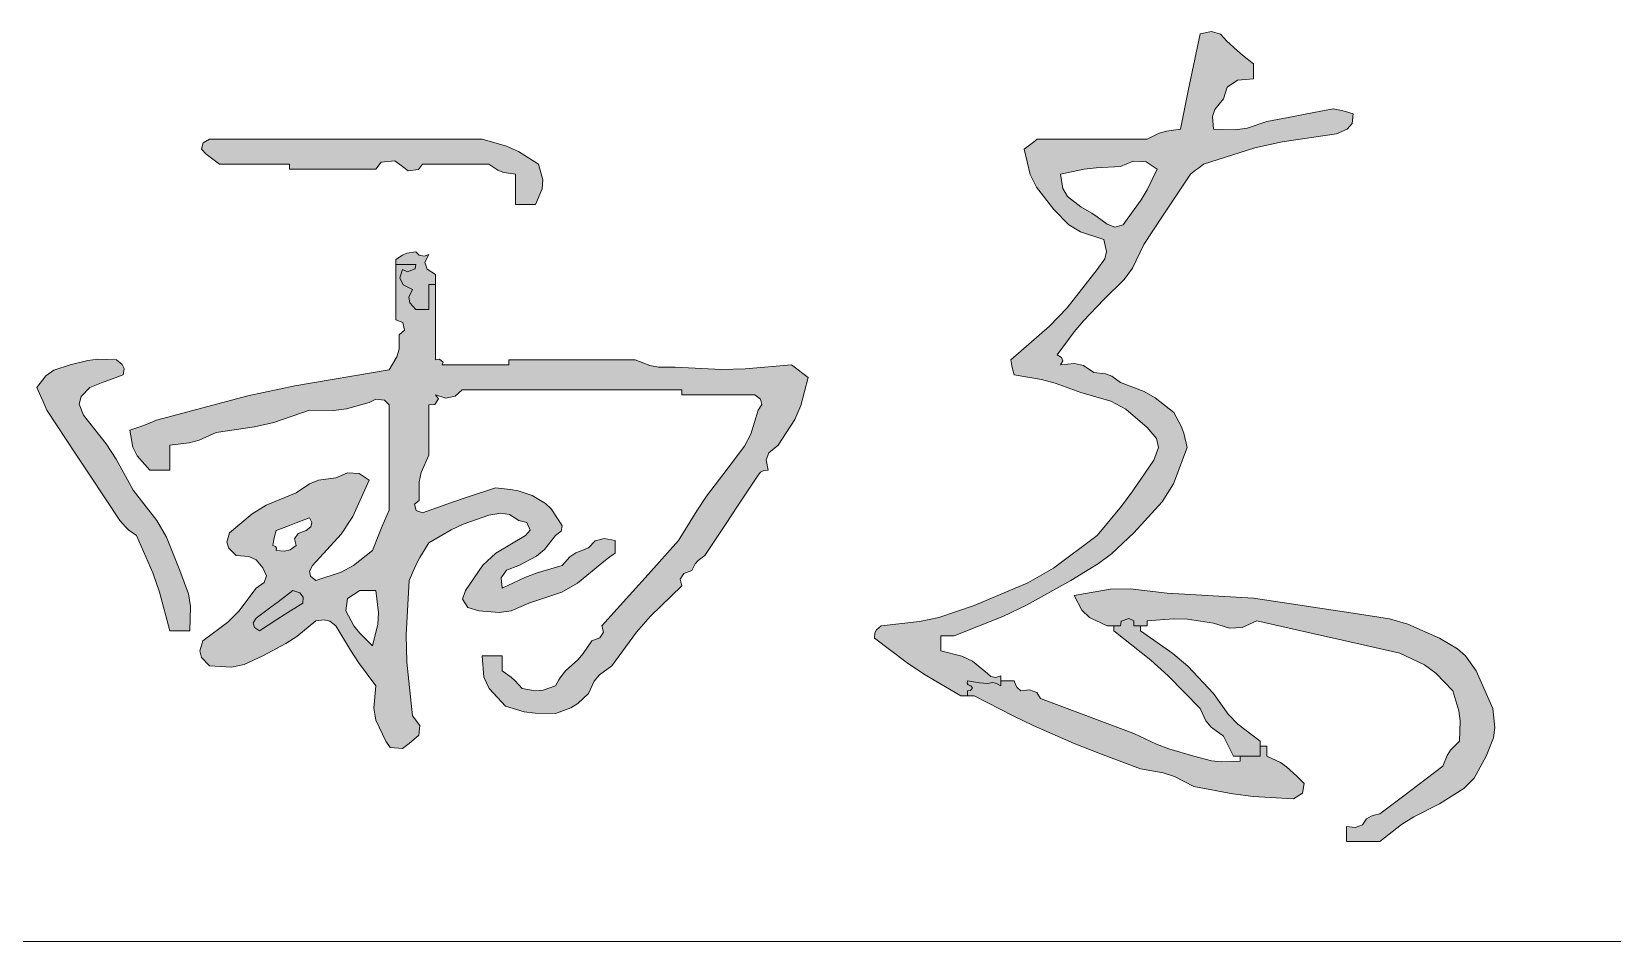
# Model space of a CAD drawing. Header units: millimetres. Extents: x 24 to 5990, y 50 to 4250.
# Drawn here: x 5768.1 to 5872.8, y 1038.4 to 1098.6 of the extents above; entities that cross this region are included whole.
import ezdxf

# ---------------------------------------------------------------- set-up
doc = ezdxf.new("R2010")
doc.units = ezdxf.units.MM
doc.linetypes.add('XKITLINE00', pattern=[0])
doc.layers.add('OtherObjectType', color=1, linetype='Continuous', lineweight=0)

# ---------------------------------------------------------------- blocks, each defined once
blk = doc.blocks.new('*A5')
at = {"layer": 'OtherObjectType'}
for points in [[(5838.68, 1086.36), (5839.35, 1085.87), (5839.85, 1085.69), (5841.77, 1084.54), (5841.01, 1082.97), (5840.46, 1082.21), (5839.13, 1080.88), (5837.78, 1079.48), (5837.16, 1078.74), (5836.04, 1077.23), (5836.32, 1077.05), (5836.4, 1076.82), (5836.26, 1076.56), (5837.18, 1076.66), (5837.77, 1076.52), (5838.47, 1076.06), (5839.24, 1075.96), (5839.65, 1075.81), (5840.23, 1075.4), (5841.79, 1074.79), (5842.53, 1074.37), (5843.75, 1073.41), (5844.24, 1072.51), (5844.42, 1072.04), (5844.63, 1071.08), (5843.73, 1068.68), (5842.99, 1067.49), (5841.11, 1065.43), (5839.62, 1064.05), (5838.76, 1063.4), (5836.93, 1062.28), (5834, 1060.64), (5832.44, 1059.9), (5829.22, 1058.62), (5828.34, 1058.62), (5828.34, 1057.63), (5829.73, 1057.27), (5830.42, 1056.93), (5831.42, 1056.13), (5831.65, 1055.92), (5831.97, 1055.86), (5832.3, 1055.96), (5832.3, 1055.3), (5832.02, 1055.47), (5831.78, 1055.52), (5831.42, 1055.47), (5830.89, 1055.51), (5830.63, 1055.55), (5830.1, 1055.63), (5830.08, 1055.48), (5830.15, 1055.37), (5830.32, 1055.3), (5830.42, 1055.17), (5830.3, 1054.99), (5830.1, 1054.97), (5830.1, 1054.64), (5829.66, 1054.64), (5827.25, 1056.05), (5826.1, 1056.82), (5823.94, 1058.46), (5823.97, 1058.81), (5824.08, 1059.01), (5824.38, 1059.29), (5826.92, 1059.56), (5828.2, 1059.84), (5830.54, 1060.62), (5834.1, 1062.13), (5835.79, 1063.09), (5838.69, 1065.27), (5840.29, 1067.21), (5841.04, 1068.21), (5842.43, 1070.25), (5842.74, 1071.09), (5842.62, 1071.68), (5841.99, 1072.41), (5840.57, 1073.63), (5839.59, 1074.15), (5837.59, 1074.74), (5835.91, 1075.35), (5835, 1075.59), (5833.18, 1075.9), (5833.07, 1076.29), (5833.03, 1076.49), (5832.96, 1076.9), (5835.53, 1079.12), (5836.69, 1080.34), (5838.69, 1082.88), (5839.19, 1083.59), (5839.29, 1084.07), (5839.13, 1084.87), (5837.57, 1085.37), (5836.81, 1085.83), (5835.82, 1086.86), (5834.67, 1088.33), (5834.25, 1089.17), (5833.84, 1090.85), (5834.72, 1091.51), (5841.99, 1091.51), (5842.79, 1091.9), (5843.26, 1092.04), (5844.19, 1092.18), (5844.71, 1094.7), (5844.97, 1095.97), (5845.51, 1098.49), (5846.24, 1098.63), (5846.84, 1098.46), (5847.27, 1097.99), (5847.95, 1097.38), (5848.3, 1097.08), (5849.03, 1096.5), (5849.03, 1095.5), (5847.98, 1095.41), (5847.29, 1094.95), (5847.05, 1094.17), (5846.47, 1093.48), (5846.31, 1093), (5846.39, 1092.18), (5847.82, 1092.12), (5848.6, 1092.23), (5849.91, 1092.68), (5854.31, 1093.51), (5854.85, 1093.4), (5855.12, 1093.34), (5855.63, 1093.18), (5855.56, 1092.55), (5855.24, 1092.17), (5854.53, 1091.85), (5850.92, 1091.34), (5849.12, 1090.93), (5845.73, 1089.85), (5844.85, 1089.19), (5841.77, 1084.54), (5837.15, 1051.48), (5841.55, 1049.82), (5843.04, 1049.55), (5843.79, 1049.3), (5845.07, 1048.65), (5847.66, 1048.15), (5849, 1047.98), (5851.67, 1047.82), (5852.28, 1048.21), (5852.38, 1048.84), (5851.89, 1049.32), (5851.22, 1049.94), (5850.81, 1050.22), (5849.91, 1050.65), (5849.91, 1051.31), (5849.47, 1051.31), (5849.47, 1050.65), (5848.15, 1050.65), (5848.15, 1050.32), (5846.9, 1050.28), (5846.25, 1050.35), (5845.07, 1050.65), (5843.42, 1051.14), (5842.61, 1051.44), (5841.11, 1052.14), (5834.94, 1054.47), (5834.68, 1054.87), (5834.21, 1055.04), (5833.62, 1054.97), (5833.38, 1055.2), (5833.29, 1055.35), (5833.18, 1055.63), (5832.3, 1055.63), (5832.3, 1055.3), (5832.02, 1055.47), (5831.78, 1055.52), (5831.42, 1055.47), (5830.89, 1055.51), (5830.63, 1055.55), (5830.1, 1055.63), (5830.08, 1055.48), (5830.15, 1055.37), (5830.32, 1055.3), (5830.42, 1055.17), (5830.3, 1054.99), (5830.1, 1054.97), (5830.1, 1054.64), (5830.54, 1054.64), (5833.13, 1053.31), (5834.45, 1052.68), (5837.15, 1051.48), (5841.77, 1084.54), (5839.85, 1085.69), (5840.4, 1085.83), (5840.67, 1086.2), (5841.59, 1087.48), (5841.99, 1088.15), (5842.65, 1089.52), (5841.92, 1090), (5841.06, 1090.06), (5840.23, 1089.69), (5838.62, 1089.61), (5837.81, 1089.51), (5836.26, 1089.19), (5836.4, 1088.24), (5836.72, 1087.72), (5837.59, 1087.03), (5838.33, 1086.6)], [(5793.76, 1089.5), (5793.08, 1089.41), (5792.69, 1089.69), (5792.2, 1090.07), (5791.29, 1089.99), (5790.93, 1089.52), (5785.21, 1089.52), (5785.21, 1089.85), (5780.59, 1089.85), (5779.71, 1090.52), (5779.4, 1090.85), (5779.5, 1091.27), (5779.93, 1091.51), (5797.97, 1091.51), (5799.59, 1091.04), (5800.38, 1090.69), (5801.71, 1089.85), (5801.99, 1088.81), (5801.94, 1088.21), (5801.49, 1087.19), (5800.17, 1087.19), (5800.17, 1089.19), (5799.4, 1089.3), (5799, 1089.46), (5798.41, 1089.85), (5794.01, 1089.85)], [(5786.63, 1065.84), (5786.7, 1066.12), (5786.53, 1066.43), (5782.46, 1074.5), (5785.56, 1075.17), (5791.81, 1076.23), (5792.33, 1077.1), (5792.47, 1077.61), (5792.47, 1078.56), (5792.84, 1078.85), (5792.72, 1079.36), (5792.25, 1079.55), (5792.25, 1083.21), (5793.57, 1083.21), (5793.53, 1082.91), (5793.03, 1082.72), (5792.69, 1082.88), (5792.51, 1082.33), (5792.73, 1081.87), (5793.35, 1081.55), (5793.12, 1081.04), (5793.18, 1080.66), (5793.57, 1080.22), (5794.45, 1080.22), (5794.45, 1081.88), (5794.89, 1081.88), (5794.89, 1076.9), (5795.14, 1076.94), (5795.39, 1076.75), (5795.33, 1076.56), (5799.73, 1076.56), (5799.73, 1076.9), (5808.1, 1076.9), (5809.06, 1076.51), (5809.65, 1076.4), (5810.74, 1076.4), (5813.81, 1076.25), (5815.38, 1076.29), (5818.44, 1076.56), (5819.54, 1075.73), (5819.07, 1073.87), (5818.66, 1072.95), (5817.56, 1071.25), (5816.95, 1070.73), (5816.77, 1070.27), (5816.9, 1069.59), (5816.58, 1069.55), (5816.4, 1069.46), (5816.24, 1069.25), (5812.72, 1063.94), (5812.26, 1063.61), (5812.06, 1063.39), (5811.84, 1062.94), (5811.31, 1062.74), (5811.08, 1062.38), (5811.18, 1061.94), (5809.12, 1059.93), (5808.19, 1058.85), (5806.56, 1056.63), (5805.73, 1056.03), (5805.39, 1055.62), (5805.02, 1054.8), (5804.31, 1054.14), (5803.83, 1053.84), (5802.82, 1053.47), (5801.47, 1053.49), (5800.76, 1053.59), (5799.51, 1053.97), (5798.43, 1055.12), (5798.07, 1055.89), (5797.97, 1057.29), (5799.29, 1057.29), (5799.29, 1056.3), (5799.89, 1055.88), (5800.16, 1055.64), (5800.61, 1055.13), (5801.48, 1054.98), (5802.01, 1055.02), (5802.82, 1055.3), (5803.05, 1055.71), (5803.18, 1055.91), (5803.48, 1056.3), (5804.3, 1057.03), (5804.66, 1057.44), (5805.24, 1058.29), (5805.76, 1058.49), (5806, 1058.85), (5805.9, 1059.29), (5807.93, 1061.54), (5808.95, 1062.67), (5810.96, 1064.93), (5812.17, 1066.9), (5812.83, 1067.87), (5814.26, 1069.75), (5815.34, 1071.18), (5815.76, 1071.97), (5816.24, 1073.57), (5816.48, 1073.93), (5816.4, 1074.29), (5816.02, 1074.57), (5811.18, 1074.57), (5811.18, 1074.9), (5796.65, 1074.9), (5796.19, 1074.48), (5795.56, 1074.36), (5794.89, 1074.57), (5795.09, 1074.31), (5794.84, 1073.94), (5794.45, 1073.91), (5794.45, 1070.58), (5793.93, 1069.44), (5793.79, 1068.81), (5793.79, 1067.59), (5793.5, 1067.34), (5793.61, 1066.91), (5794.01, 1066.76), (5795.94, 1067.44), (5796.91, 1067.77), (5798.85, 1068.42), (5799.85, 1068.31), (5800.35, 1068.21), (5801.27, 1067.92), (5802.16, 1067.39), (5802.54, 1067.03), (5803.27, 1065.9), (5803.19, 1065.55), (5802.82, 1065.27), (5802.09, 1064.33), (5801.56, 1063.9), (5800.39, 1063.27), (5799.59, 1062.96), (5799.22, 1062.46), (5799.29, 1061.78), (5800.8, 1062.48), (5801.61, 1062.78), (5803.26, 1063.27), (5803.78, 1063.86), (5804.18, 1064.12), (5805.02, 1064.44), (5805.44, 1064.9), (5806.05, 1065.07), (5806.78, 1064.93), (5806.78, 1064.1), (5805.9, 1063.44), (5804.29, 1062.1), (5803.24, 1061.52), (5801.05, 1060.78), (5799.88, 1060.28), (5799.09, 1060.16), (5797.75, 1060.28), (5797.02, 1060.49), (5796.66, 1061.04), (5796.87, 1061.61), (5798.02, 1063.29), (5798.88, 1064.09), (5800.83, 1065.27), (5801.15, 1065.61), (5800.92, 1066.13), (5800.39, 1066.26), (5799.77, 1066.65), (5799.2, 1066.75), (5798.41, 1066.6), (5796.72, 1066.01), (5795.91, 1065.64), (5794.45, 1064.77), (5793.85, 1063.8), (5793.58, 1063.3), (5793.13, 1062.28), (5792.94, 1058.69), (5792.99, 1056.88), (5793.35, 1053.31), (5793.85, 1052.68), (5793.77, 1052.03), (5793.13, 1051.48), (5792.69, 1051.15), (5791.89, 1051.23), (5791.59, 1051.64), (5790.93, 1053.03), (5790.79, 1053.83), (5790.93, 1055.3), (5789.78, 1056.86), (5789.25, 1057.66), (5788.29, 1059.29), (5787.89, 1059.58), (5787.52, 1059.67), (5786.97, 1059.62), (5785.7, 1058.58), (5784.98, 1058.11), (5783.45, 1057.29), (5782.22, 1056.71), (5781.38, 1056.55), (5779.93, 1056.63), (5779.4, 1057.18), (5779.28, 1057.63), (5779.49, 1058.29), (5781.13, 1059.53), (5781.86, 1060.25), (5783.01, 1061.78), (5783.55, 1062.14), (5783.7, 1062.59), (5783.45, 1063.11), (5783.02, 1063.64), (5782.52, 1063.88), (5781.69, 1063.94), (5781.2, 1064.42), (5781.07, 1064.83), (5781.25, 1065.43), (5782.75, 1066.7), (5783.68, 1067.26), (5785.65, 1068.09), (5786.53, 1068.69), (5787.13, 1068.92), (5788.29, 1069.09), (5789.06, 1069.42), (5789.82, 1069.36), (5790.49, 1068.92), (5789.41, 1066.53), (5788.63, 1065.36), (5786.75, 1063.27), (5786.53, 1062.9), (5786.6, 1062.57), (5786.97, 1062.28), (5788.64, 1062.84), (5789.45, 1063.27), (5790.71, 1064.27), (5791.14, 1065.33), (5791.36, 1065.87), (5791.81, 1066.93), (5791.81, 1073.91), (5791.5, 1074.23), (5790.93, 1074.3), (5790.49, 1074.07), (5788.99, 1073.64), (5788.14, 1073.54), (5786.53, 1073.57), (5784.18, 1072.75), (5782.91, 1072.45), (5780.37, 1072.08), (5779.24, 1071.57), (5778.58, 1071.39), (5777.29, 1071.25), (5777.29, 1069.59), (5775.97, 1069.59), (5775.13, 1070.53), (5774.84, 1071.12), (5774.65, 1072.24), (5775.37, 1072.49), (5775.72, 1072.62), (5776.41, 1072.91), (5782.46, 1074.5), (5794.33, 1082.89), (5794.18, 1083.37), (5794.45, 1083.87), (5794.12, 1083.77), (5793.8, 1083.83), (5793.57, 1084.04), (5792.99, 1083.95), (5792.7, 1083.83), (5792.25, 1083.54), (5792.25, 1083.21), (5793.57, 1083.21), (5793.53, 1082.91), (5793.03, 1082.72), (5792.69, 1082.88), (5792.51, 1082.33), (5792.73, 1081.87), (5793.35, 1081.55), (5793.12, 1081.04), (5793.18, 1080.66), (5793.57, 1080.22), (5794.45, 1080.22), (5794.45, 1081.88), (5794.89, 1081.88), (5794.89, 1082.54), (5794.33, 1082.89), (5782.46, 1074.5), (5789.87, 1061.62), (5789.06, 1061.08), (5788.95, 1060.28), (5789.48, 1059.29), (5789.85, 1058.81), (5790.71, 1057.96), (5791.06, 1059.4), (5791.11, 1060.15), (5790.93, 1061.61), (5789.87, 1061.62), (5785.43, 1061.61), (5785.9, 1061.46), (5786.13, 1061.17), (5786.09, 1060.78), (5784.94, 1060.06), (5784.37, 1059.69), (5783.23, 1058.95), (5782.9, 1059.18), (5782.82, 1059.48), (5783.01, 1059.78), (5785.43, 1061.61), (5789.87, 1061.62), (5782.46, 1074.5), (5786.53, 1066.43), (5785.65, 1066.09), (5785.21, 1065.93), (5784.33, 1065.6), (5784.22, 1065.2), (5784.17, 1065), (5784.11, 1064.6), (5784.28, 1064.53), (5784.36, 1064.42), (5784.33, 1064.27), (5784.88, 1064.22), (5785.25, 1064.31), (5785.65, 1064.6), (5785.55, 1065.04), (5785.78, 1065.4), (5786.31, 1065.6)], [(5774.36, 1065.83), (5773.99, 1066.26), (5769.15, 1073.57), (5768.49, 1075.07), (5769.08, 1075.84), (5769.61, 1076.2), (5770.69, 1076.56), (5771.87, 1076.86), (5772.52, 1076.93), (5773.77, 1076.9), (5774.15, 1076.59), (5774.27, 1076.32), (5774.21, 1075.9), (5773.32, 1075.57), (5772.88, 1075.41), (5772.01, 1075.07), (5771.42, 1074.47), (5771.3, 1073.96), (5771.57, 1073.24), (5773.08, 1071.33), (5773.74, 1070.32), (5774.87, 1068.26), (5776.43, 1066.26), (5777.07, 1065.16), (5777.95, 1062.94), (5778.53, 1061.39), (5778.66, 1060.56), (5778.61, 1058.95), (5777.29, 1058.95), (5776.61, 1061.52), (5776.17, 1062.79), (5775.09, 1065.27), (5774.59, 1065.62)], [(5840.23, 1059.29), (5839.35, 1059.29), (5838.18, 1059.84), (5837.66, 1060.32), (5837.15, 1061.28), (5839.55, 1061.7), (5840.87, 1061.74), (5843.31, 1061.45), (5849.03, 1061.11), (5855.63, 1060.12), (5858.03, 1059.75), (5859.24, 1059.4), (5861.35, 1058.46), (5862.54, 1057.76), (5863.06, 1057.29), (5863.77, 1056.3), (5864.87, 1053.8), (5865, 1052.54), (5864.91, 1051.87), (5864.43, 1050.65), (5863.64, 1049.2), (5862.95, 1048.5), (5861.35, 1047.49), (5859.64, 1046.63), (5858.83, 1046.12), (5857.39, 1045), (5855.19, 1045), (5855.19, 1046), (5855.77, 1045.92), (5856.24, 1046.1), (5856.51, 1046.5), (5856.82, 1046.68), (5857.01, 1046.75), (5857.39, 1046.83), (5861.57, 1049.98), (5861.85, 1050.7), (5862.08, 1051.05), (5862.67, 1051.64), (5862.71, 1052.98), (5862.62, 1053.66), (5862.23, 1054.97), (5861.1, 1056.15), (5860.35, 1056.69), (5858.71, 1057.46), (5854.93, 1058.33), (5853.04, 1058.76), (5849.25, 1059.62), (5848.27, 1059.17), (5847.45, 1059.12), (5846.39, 1059.45), (5844.66, 1059.72), (5843.74, 1059.75), (5841.99, 1059.62), (5841.99, 1059.29), (5841.11, 1059.29), (5841.11, 1059.62), (5840.77, 1059.77), (5845.51, 1053.8), (5845.88, 1052.98), (5846.22, 1052.58), (5847.05, 1051.98), (5847.71, 1050.65), (5849.47, 1050.65), (5849.47, 1051.64), (5848, 1052.76), (5847.36, 1053.42), (5846.39, 1054.8), (5844.69, 1056.61), (5843.7, 1057.45), (5841.55, 1058.95), (5841.55, 1059.29), (5841.11, 1059.29), (5841.11, 1059.62), (5840.77, 1059.77), (5840.27, 1059.58), (5840.23, 1059.29), (5839.79, 1059.29), (5839.79, 1058.95), (5842.23, 1057), (5843.38, 1055.96), (5845.51, 1053.8), (5840.77, 1059.77), (5840.27, 1059.58)]]:
    blk.add_hatch(color=7, dxfattribs=at).paths.add_polyline_path(points, flags=17)
at = {"layer": 'OtherObjectType', "color": 7, "linetype": 'XKITLINE00', "lineweight": 0}
for p, q in [((5845.51, 1098.49), (5844.97, 1095.97)), ((5846.24, 1098.63), (5845.51, 1098.49)), ((5846.84, 1098.46), (5846.24, 1098.63)), ((5847.27, 1097.99), (5846.84, 1098.46)), ((5847.95, 1097.38), (5847.27, 1097.99)), ((5848.3, 1097.08), (5847.95, 1097.38)), ((5849.03, 1096.5), (5848.3, 1097.08)), ((5844.97, 1095.97), (5844.71, 1094.7)), ((5849.03, 1096.1), (5849.03, 1096.5)), ((5849.03, 1095.9), (5849.03, 1096.1)), ((5849.03, 1095.5), (5849.03, 1095.9)), ((5844.71, 1094.7), (5844.19, 1092.18)), ((5847.05, 1094.17), (5847.29, 1094.95)), ((5847.29, 1094.95), (5847.98, 1095.41)), ((5847.98, 1095.41), (5849.03, 1095.5)), ((5846.47, 1093.48), (5847.05, 1094.17)), ((5854.31, 1093.51), (5852.55, 1093.18)), ((5854.85, 1093.4), (5854.31, 1093.51)), ((5846.31, 1093), (5846.47, 1093.48)), ((5846.39, 1092.18), (5846.31, 1093)), ((5849.91, 1092.68), (5848.6, 1092.23)), ((5851.67, 1093.01), (5849.91, 1092.68)), ((5852.55, 1093.18), (5851.67, 1093.01)), ((5855.12, 1093.34), (5854.85, 1093.4)), ((5855.63, 1093.18), (5855.12, 1093.34)), ((5855.24, 1092.17), (5855.56, 1092.55)), ((5855.56, 1092.55), (5855.63, 1093.18)), ((5779.93, 1091.51), (5779.5, 1091.27)), ((5787.15, 1091.51), (5779.93, 1091.51)), ((5790.76, 1091.51), (5787.15, 1091.51)), ((5797.97, 1091.51), (5790.76, 1091.51)), ((5799.59, 1091.04), (5797.97, 1091.51)), ((5834.72, 1091.51), (5834.37, 1091.25)), ((5837.63, 1091.51), (5834.72, 1091.51)), ((5839.08, 1091.51), (5837.63, 1091.51)), ((5841.99, 1091.51), (5839.08, 1091.51)), ((5842.79, 1091.9), (5841.99, 1091.51)), ((5843.26, 1092.04), (5842.79, 1091.9)), ((5844.19, 1092.18), (5843.26, 1092.04)), ((5847.82, 1092.12), (5846.39, 1092.18)), ((5848.6, 1092.23), (5847.82, 1092.12)), ((5850.92, 1091.34), (5854.53, 1091.85)), ((5854.53, 1091.85), (5855.24, 1092.17)), ((5779.5, 1091.27), (5779.4, 1090.85)), ((5779.4, 1090.85), (5779.71, 1090.52)), ((5779.71, 1090.52), (5780.06, 1090.25)), ((5800.38, 1090.69), (5799.59, 1091.04)), ((5801.71, 1089.85), (5800.38, 1090.69)), ((5834.2, 1091.12), (5833.84, 1090.85)), ((5833.84, 1090.85), (5834.25, 1089.17)), ((5834.37, 1091.25), (5834.2, 1091.12)), ((5845.73, 1089.85), (5849.12, 1090.93)), ((5849.12, 1090.93), (5850.92, 1091.34)), ((5780.06, 1090.25), (5780.24, 1090.12)), ((5780.24, 1090.12), (5780.59, 1089.85)), ((5780.59, 1089.85), (5782.44, 1089.85)), ((5782.44, 1089.85), (5783.36, 1089.85)), ((5783.36, 1089.85), (5785.21, 1089.85)), ((5785.21, 1089.85), (5785.21, 1089.72)), ((5785.21, 1089.72), (5785.21, 1089.65)), ((5785.21, 1089.65), (5785.21, 1089.52)), ((5785.21, 1089.52), (5787.5, 1089.52)), ((5787.5, 1089.52), (5788.64, 1089.52)), ((5788.64, 1089.52), (5790.93, 1089.52)), ((5790.93, 1089.52), (5791.29, 1089.99)), ((5791.29, 1089.99), (5792.2, 1090.07)), ((5792.2, 1090.07), (5792.69, 1089.69)), ((5792.69, 1089.69), (5793.08, 1089.41)), ((5793.08, 1089.41), (5793.76, 1089.5)), ((5793.76, 1089.5), (5794.01, 1089.85)), ((5794.01, 1089.85), (5795.77, 1089.85)), ((5795.77, 1089.85), (5796.65, 1089.85)), ((5796.65, 1089.85), (5798.41, 1089.85)), ((5798.41, 1089.85), (5799, 1089.46)), ((5799, 1089.46), (5799.4, 1089.3)), ((5801.99, 1088.81), (5801.71, 1089.85)), ((5837.81, 1089.51), (5836.26, 1089.19)), ((5838.62, 1089.61), (5837.81, 1089.51)), ((5840.23, 1089.69), (5838.62, 1089.61)), ((5841.06, 1090.06), (5840.23, 1089.69)), ((5841.92, 1090), (5841.06, 1090.06)), ((5842.65, 1089.52), (5841.92, 1090)), ((5841.99, 1088.15), (5842.65, 1089.52)), ((5844.85, 1089.19), (5845.2, 1089.45)), ((5845.2, 1089.45), (5845.38, 1089.59)), ((5845.38, 1089.59), (5845.73, 1089.85)), ((5799.4, 1089.3), (5800.17, 1089.19)), ((5800.17, 1089.19), (5800.17, 1088.39)), ((5800.17, 1088.39), (5800.17, 1087.99)), ((5801.94, 1088.21), (5801.99, 1088.81)), ((5834.25, 1089.17), (5834.67, 1088.33)), ((5834.67, 1088.33), (5835.82, 1086.86)), ((5836.26, 1089.19), (5836.4, 1088.24)), ((5843.62, 1087.33), (5844.85, 1089.19)), ((5800.17, 1087.99), (5800.17, 1087.19)), ((5801.49, 1087.19), (5801.94, 1088.21)), ((5836.4, 1088.24), (5836.72, 1087.72)), ((5836.72, 1087.72), (5837.59, 1087.03)), ((5840.67, 1086.2), (5841.59, 1087.48)), ((5841.59, 1087.48), (5841.99, 1088.15)), ((5843, 1086.4), (5843.62, 1087.33)), ((5800.17, 1087.19), (5800.7, 1087.19)), ((5800.7, 1087.19), (5800.97, 1087.19)), ((5800.97, 1087.19), (5801.49, 1087.19)), ((5835.82, 1086.86), (5836.81, 1085.83)), ((5837.59, 1087.03), (5838.33, 1086.6)), ((5838.33, 1086.6), (5838.68, 1086.36)), ((5838.68, 1086.36), (5839.35, 1085.87)), ((5840.4, 1085.83), (5840.67, 1086.2)), ((5841.77, 1084.54), (5843, 1086.4)), ((5836.81, 1085.83), (5837.57, 1085.37)), ((5837.57, 1085.37), (5839.13, 1084.87)), ((5839.35, 1085.87), (5839.85, 1085.69)), ((5839.85, 1085.69), (5840.4, 1085.83)), ((5839.13, 1084.87), (5839.29, 1084.07)), ((5841.01, 1082.97), (5841.77, 1084.54)), ((5792.7, 1083.83), (5792.25, 1083.54)), ((5792.25, 1083.54), (5792.25, 1083.21)), ((5792.25, 1083.21), (5792.25, 1083.54)), ((5792.25, 1083.54), (5792.25, 1083.21)), ((5793.57, 1083.21), (5792.25, 1083.21)), ((5792.25, 1083.21), (5793.57, 1083.21)), ((5793.57, 1083.21), (5792.25, 1083.21)), ((5792.25, 1083.21), (5792.25, 1079.55)), ((5792.25, 1079.55), (5792.25, 1083.21)), ((5792.25, 1083.21), (5792.25, 1079.55)), ((5792.25, 1083.21), (5793.57, 1083.21)), ((5793.57, 1083.21), (5792.25, 1083.21)), ((5792.25, 1083.21), (5793.57, 1083.21)), ((5792.99, 1083.95), (5792.7, 1083.83)), ((5793.57, 1084.04), (5792.99, 1083.95)), ((5793.53, 1082.91), (5793.57, 1083.21)), ((5793.57, 1083.21), (5793.53, 1082.91)), ((5793.8, 1083.83), (5793.57, 1084.04)), ((5794.12, 1083.77), (5793.8, 1083.83)), ((5794.45, 1083.87), (5794.12, 1083.77)), ((5794.18, 1083.37), (5794.45, 1083.87)), ((5794.33, 1082.89), (5794.18, 1083.37)), ((5839.19, 1083.59), (5838.69, 1082.88)), ((5839.29, 1084.07), (5839.19, 1083.59)), ((5792.51, 1082.33), (5792.69, 1082.88)), ((5792.69, 1082.88), (5792.51, 1082.33)), ((5792.73, 1081.87), (5792.51, 1082.33)), ((5792.51, 1082.33), (5792.73, 1081.87)), ((5792.69, 1082.88), (5793.03, 1082.72)), ((5793.03, 1082.72), (5792.69, 1082.88)), ((5793.03, 1082.72), (5793.53, 1082.91)), ((5793.53, 1082.91), (5793.03, 1082.72)), ((5794.89, 1082.54), (5794.33, 1082.89)), ((5794.89, 1081.88), (5794.89, 1082.54)), ((5794.89, 1082.54), (5794.89, 1081.88)), ((5794.89, 1081.88), (5794.89, 1082.54)), ((5838.69, 1082.88), (5836.69, 1080.34)), ((5839.13, 1080.88), (5840.46, 1082.21)), ((5840.46, 1082.21), (5841.01, 1082.97)), ((5793.35, 1081.55), (5792.73, 1081.87)), ((5792.73, 1081.87), (5793.35, 1081.55)), ((5793.12, 1081.04), (5793.35, 1081.55)), ((5793.35, 1081.55), (5793.12, 1081.04)), ((5793.18, 1080.66), (5793.12, 1081.04)), ((5793.12, 1081.04), (5793.18, 1080.66)), ((5794.89, 1081.88), (5794.45, 1081.88)), ((5794.45, 1081.88), (5794.89, 1081.88)), ((5794.89, 1081.88), (5794.45, 1081.88)), ((5794.45, 1081.88), (5794.45, 1081.21)), ((5794.45, 1081.88), (5794.89, 1081.88)), ((5794.89, 1081.88), (5794.45, 1081.88)), ((5794.45, 1081.88), (5794.89, 1081.88)), ((5794.45, 1081.21), (5794.45, 1081.88)), ((5794.45, 1081.21), (5794.45, 1080.88)), ((5794.45, 1080.88), (5794.45, 1081.21)), ((5794.89, 1076.9), (5794.89, 1081.88)), ((5794.89, 1081.88), (5794.89, 1076.9)), ((5794.89, 1076.9), (5794.89, 1081.88)), ((5793.57, 1080.22), (5793.18, 1080.66)), ((5793.18, 1080.66), (5793.57, 1080.22)), ((5793.92, 1080.22), (5793.57, 1080.22)), ((5793.57, 1080.22), (5793.92, 1080.22)), ((5794.1, 1080.22), (5793.92, 1080.22)), ((5793.92, 1080.22), (5794.1, 1080.22)), ((5794.45, 1080.22), (5794.1, 1080.22)), ((5794.1, 1080.22), (5794.45, 1080.22)), ((5794.45, 1080.88), (5794.45, 1080.22)), ((5794.45, 1080.22), (5794.45, 1080.88)), ((5836.69, 1080.34), (5835.53, 1079.12)), ((5837.78, 1079.48), (5839.13, 1080.88)), ((5792.25, 1079.55), (5792.72, 1079.36)), ((5792.72, 1079.36), (5792.84, 1078.85)), ((5835.53, 1079.12), (5832.96, 1076.9)), ((5837.16, 1078.74), (5837.78, 1079.48)), ((5792.84, 1078.85), (5792.47, 1078.56)), ((5792.47, 1078.56), (5792.47, 1077.61)), ((5836.04, 1077.23), (5837.16, 1078.74)), ((5771.87, 1076.86), (5770.69, 1076.56)), ((5772.52, 1076.93), (5771.87, 1076.86)), ((5773.77, 1076.9), (5772.52, 1076.93)), ((5774.15, 1076.59), (5773.77, 1076.9)), ((5792.33, 1077.1), (5791.81, 1076.23)), ((5792.47, 1077.61), (5792.33, 1077.1)), ((5795.14, 1076.94), (5794.89, 1076.9)), ((5795.39, 1076.75), (5795.14, 1076.94)), ((5803.08, 1076.9), (5799.73, 1076.9)), ((5799.73, 1076.9), (5799.73, 1076.76)), ((5804.75, 1076.9), (5803.08, 1076.9)), ((5808.1, 1076.9), (5804.75, 1076.9)), ((5809.06, 1076.51), (5808.1, 1076.9)), ((5832.96, 1076.9), (5833.03, 1076.49)), ((5836.32, 1077.05), (5836.04, 1077.23)), ((5836.26, 1076.56), (5836.4, 1076.82)), ((5836.4, 1076.82), (5836.32, 1077.05)), ((5769.08, 1075.84), (5768.49, 1075.07)), ((5769.61, 1076.2), (5769.08, 1075.84)), ((5770.69, 1076.56), (5769.61, 1076.2)), ((5773.32, 1075.57), (5774.21, 1075.9)), ((5774.27, 1076.32), (5774.15, 1076.59)), ((5774.21, 1075.9), (5774.27, 1076.32)), ((5791.81, 1076.23), (5785.56, 1075.17)), ((5795.33, 1076.56), (5795.39, 1076.75)), ((5797.09, 1076.56), (5795.33, 1076.56)), ((5797.97, 1076.56), (5797.09, 1076.56)), ((5799.73, 1076.56), (5797.97, 1076.56)), ((5799.73, 1076.76), (5799.73, 1076.7)), ((5799.73, 1076.7), (5799.73, 1076.56)), ((5809.65, 1076.4), (5809.06, 1076.51)), ((5810.74, 1076.4), (5809.65, 1076.4)), ((5813.81, 1076.25), (5810.74, 1076.4)), ((5815.38, 1076.29), (5813.81, 1076.25)), ((5818.44, 1076.56), (5815.38, 1076.29)), ((5818.88, 1076.23), (5818.44, 1076.56)), ((5819.1, 1076.06), (5818.88, 1076.23)), ((5819.07, 1073.87), (5819.54, 1075.73)), ((5819.54, 1075.73), (5819.1, 1076.06)), ((5833.03, 1076.49), (5833.07, 1076.29)), ((5833.07, 1076.29), (5833.18, 1075.9)), ((5833.18, 1075.9), (5835, 1075.59)), ((5837.18, 1076.66), (5836.26, 1076.56)), ((5837.77, 1076.52), (5837.18, 1076.66)), ((5838.47, 1076.06), (5837.77, 1076.52)), ((5839.24, 1075.96), (5838.47, 1076.06)), ((5839.65, 1075.81), (5839.24, 1075.96)), ((5840.23, 1075.4), (5839.65, 1075.81)), ((5768.49, 1075.07), (5768.75, 1074.47)), ((5771.42, 1074.47), (5772.01, 1075.07)), ((5772.01, 1075.07), (5772.88, 1075.41)), ((5772.88, 1075.41), (5773.32, 1075.57)), ((5785.56, 1075.17), (5782.46, 1074.5)), ((5796.19, 1074.48), (5796.65, 1074.9)), ((5796.65, 1074.9), (5802.46, 1074.9)), ((5802.46, 1074.9), (5805.37, 1074.9)), ((5805.37, 1074.9), (5811.18, 1074.9)), ((5811.18, 1074.9), (5811.18, 1074.77)), ((5811.18, 1074.77), (5811.18, 1074.7)), ((5811.18, 1074.7), (5811.18, 1074.57)), ((5835, 1075.59), (5835.91, 1075.35)), ((5835.91, 1075.35), (5837.59, 1074.74)), ((5837.59, 1074.74), (5839.59, 1074.15)), ((5841.79, 1074.79), (5840.23, 1075.4)), ((5842.53, 1074.37), (5841.79, 1074.79)), ((5768.75, 1074.47), (5768.88, 1074.17)), ((5768.88, 1074.17), (5769.15, 1073.57)), ((5771.3, 1073.96), (5771.42, 1074.47)), ((5771.57, 1073.24), (5771.3, 1073.96)), ((5782.46, 1074.5), (5776.41, 1072.91)), ((5788.14, 1073.54), (5788.99, 1073.64)), ((5788.99, 1073.64), (5790.49, 1074.07)), ((5790.49, 1074.07), (5790.93, 1074.3)), ((5790.93, 1074.3), (5791.5, 1074.23)), ((5791.5, 1074.23), (5791.81, 1073.91)), ((5791.81, 1073.91), (5791.81, 1071.11)), ((5794.45, 1073.91), (5794.84, 1073.94)), ((5794.45, 1072.58), (5794.45, 1073.91)), ((5794.84, 1073.94), (5795.09, 1074.31)), ((5795.09, 1074.31), (5794.89, 1074.57)), ((5794.89, 1074.57), (5795.56, 1074.36)), ((5795.56, 1074.36), (5796.19, 1074.48)), ((5811.18, 1074.57), (5813.11, 1074.57)), ((5813.11, 1074.57), (5814.08, 1074.57)), ((5814.08, 1074.57), (5816.02, 1074.57)), ((5816.02, 1074.57), (5816.4, 1074.29)), ((5816.48, 1073.93), (5816.24, 1073.57)), ((5816.4, 1074.29), (5816.48, 1073.93)), ((5818.66, 1072.95), (5819.07, 1073.87)), ((5839.59, 1074.15), (5840.57, 1073.63)), ((5840.57, 1073.63), (5841.99, 1072.41)), ((5843.75, 1073.41), (5842.53, 1074.37)), ((5769.15, 1073.57), (5771.08, 1070.65)), ((5773.08, 1071.33), (5771.57, 1073.24)), ((5775.72, 1072.62), (5775.37, 1072.49)), ((5776.41, 1072.91), (5775.72, 1072.62)), ((5782.91, 1072.45), (5784.18, 1072.75)), ((5784.18, 1072.75), (5786.53, 1073.57)), ((5786.53, 1073.57), (5788.14, 1073.54)), ((5816.24, 1073.57), (5815.76, 1071.97)), ((5817.56, 1071.25), (5818.66, 1072.95)), ((5844.24, 1072.51), (5843.75, 1073.41)), ((5775.37, 1072.49), (5774.65, 1072.24)), ((5774.65, 1072.24), (5774.84, 1071.12)), ((5778.58, 1071.39), (5779.24, 1071.57)), ((5779.24, 1071.57), (5780.37, 1072.08)), ((5780.37, 1072.08), (5782.91, 1072.45)), ((5794.45, 1071.91), (5794.45, 1072.58)), ((5794.45, 1070.58), (5794.45, 1071.91)), ((5815.76, 1071.97), (5815.34, 1071.18)), ((5841.99, 1072.41), (5842.62, 1071.68)), ((5842.62, 1071.68), (5842.74, 1071.09)), ((5844.42, 1072.04), (5844.24, 1072.51)), ((5844.63, 1071.08), (5844.42, 1072.04)), ((5771.08, 1070.65), (5772.05, 1069.19)), ((5773.74, 1070.32), (5773.08, 1071.33)), ((5774.84, 1071.12), (5775.13, 1070.53)), ((5775.13, 1070.53), (5775.97, 1069.59)), ((5777.29, 1071.25), (5778.58, 1071.39)), ((5777.29, 1070.58), (5777.29, 1071.25)), ((5777.29, 1070.25), (5777.29, 1070.58)), ((5791.81, 1071.11), (5791.81, 1069.72)), ((5793.93, 1069.44), (5794.45, 1070.58)), ((5815.34, 1071.18), (5814.26, 1069.75)), ((5816.77, 1070.27), (5816.95, 1070.73)), ((5816.95, 1070.73), (5817.56, 1071.25)), ((5842.74, 1071.09), (5842.43, 1070.25)), ((5843.73, 1068.68), (5844.63, 1071.08)), ((5774.87, 1068.26), (5773.74, 1070.32)), ((5775.97, 1069.59), (5776.5, 1069.59)), ((5776.5, 1069.59), (5776.76, 1069.59)), ((5776.76, 1069.59), (5777.29, 1069.59)), ((5777.29, 1069.59), (5777.29, 1070.25)), ((5791.81, 1069.72), (5791.81, 1066.93)), ((5814.26, 1069.75), (5812.83, 1067.87)), ((5816.24, 1069.25), (5816.4, 1069.46)), ((5816.4, 1069.46), (5816.58, 1069.55)), ((5816.58, 1069.55), (5816.9, 1069.59)), ((5816.9, 1069.59), (5816.77, 1070.27)), ((5842.43, 1070.25), (5841.04, 1068.21)), ((5772.05, 1069.19), (5773.99, 1066.26)), ((5786.53, 1068.69), (5785.65, 1068.09)), ((5787.13, 1068.92), (5786.53, 1068.69)), ((5788.29, 1069.09), (5787.13, 1068.92)), ((5789.06, 1069.42), (5788.29, 1069.09)), ((5789.82, 1069.36), (5789.06, 1069.42)), ((5789.41, 1066.53), (5790.49, 1068.92)), ((5790.49, 1068.92), (5789.82, 1069.36)), ((5793.79, 1068.81), (5793.93, 1069.44)), ((5793.79, 1067.59), (5793.79, 1068.81)), ((5798.85, 1068.42), (5796.91, 1067.77)), ((5799.85, 1068.31), (5798.85, 1068.42)), ((5814.83, 1067.13), (5816.24, 1069.25)), ((5842.99, 1067.49), (5843.73, 1068.68)), ((5776.43, 1066.26), (5774.87, 1068.26)), ((5785.65, 1068.09), (5783.68, 1067.26)), ((5793.5, 1067.34), (5793.79, 1067.59)), ((5795.94, 1067.44), (5794.01, 1066.76)), ((5796.91, 1067.77), (5795.94, 1067.44)), ((5800.35, 1068.21), (5799.85, 1068.31)), ((5801.27, 1067.92), (5800.35, 1068.21)), ((5802.16, 1067.39), (5801.27, 1067.92)), ((5802.54, 1067.03), (5802.16, 1067.39)), ((5812.83, 1067.87), (5812.17, 1066.9)), ((5841.04, 1068.21), (5840.29, 1067.21)), ((5841.11, 1065.43), (5842.99, 1067.49)), ((5782.75, 1066.7), (5781.25, 1065.43)), ((5783.68, 1067.26), (5782.75, 1066.7)), ((5786.53, 1066.43), (5785.65, 1066.09)), ((5786.7, 1066.12), (5786.53, 1066.43)), ((5788.63, 1065.36), (5789.41, 1066.53)), ((5791.81, 1066.93), (5791.36, 1065.87)), ((5793.61, 1066.91), (5793.5, 1067.34)), ((5794.01, 1066.76), (5793.61, 1066.91)), ((5796.72, 1066.01), (5798.41, 1066.6)), ((5798.41, 1066.6), (5799.2, 1066.75)), ((5799.2, 1066.75), (5799.77, 1066.65)), ((5799.77, 1066.65), (5800.39, 1066.26)), ((5803.04, 1066.26), (5802.54, 1067.03)), ((5812.17, 1066.9), (5810.96, 1064.93)), ((5814.13, 1066.06), (5814.83, 1067.13)), ((5840.29, 1067.21), (5838.69, 1065.27)), ((5773.99, 1066.26), (5774.36, 1065.83)), ((5774.36, 1065.83), (5774.59, 1065.62)), ((5774.59, 1065.62), (5775.09, 1065.27)), ((5775.09, 1065.27), (5776.17, 1062.79)), ((5777.07, 1065.16), (5776.43, 1066.26)), ((5781.25, 1065.43), (5781.07, 1064.83)), ((5784.33, 1065.6), (5784.22, 1065.2)), ((5785.21, 1065.93), (5784.33, 1065.6)), ((5785.65, 1066.09), (5785.21, 1065.93)), ((5785.55, 1065.04), (5785.78, 1065.4)), ((5785.78, 1065.4), (5786.31, 1065.6)), ((5786.31, 1065.6), (5786.63, 1065.84)), ((5786.63, 1065.84), (5786.7, 1066.12)), ((5786.75, 1063.27), (5788.63, 1065.36)), ((5791.14, 1065.33), (5790.71, 1064.27)), ((5791.36, 1065.87), (5791.14, 1065.33)), ((5794.45, 1064.77), (5795.91, 1065.64)), ((5795.91, 1065.64), (5796.72, 1066.01)), ((5800.83, 1065.27), (5798.88, 1064.09)), ((5800.39, 1066.26), (5800.92, 1066.13)), ((5801.15, 1065.61), (5800.83, 1065.27)), ((5800.92, 1066.13), (5801.15, 1065.61)), ((5802.09, 1064.33), (5802.82, 1065.27)), ((5802.82, 1065.27), (5803.19, 1065.55)), ((5803.27, 1065.9), (5803.04, 1066.26)), ((5803.19, 1065.55), (5803.27, 1065.9)), ((5812.72, 1063.94), (5814.13, 1066.06)), ((5838.69, 1065.27), (5835.79, 1063.09)), ((5839.62, 1064.05), (5841.11, 1065.43)), ((5777.95, 1062.94), (5777.07, 1065.16)), ((5781.07, 1064.83), (5781.2, 1064.42)), ((5781.2, 1064.42), (5781.69, 1063.94)), ((5784.17, 1065), (5784.11, 1064.6)), ((5784.11, 1064.6), (5784.28, 1064.53)), ((5784.22, 1065.2), (5784.17, 1065)), ((5784.28, 1064.53), (5784.36, 1064.42)), ((5784.36, 1064.42), (5784.33, 1064.27)), ((5784.33, 1064.27), (5784.88, 1064.22)), ((5784.88, 1064.22), (5785.25, 1064.31)), ((5785.25, 1064.31), (5785.65, 1064.6)), ((5785.65, 1064.6), (5785.55, 1065.04)), ((5790.71, 1064.27), (5789.45, 1063.27)), ((5793.85, 1063.8), (5794.45, 1064.77)), ((5801.56, 1063.9), (5802.09, 1064.33)), ((5805.02, 1064.44), (5804.18, 1064.12)), ((5805.44, 1064.9), (5805.02, 1064.44)), ((5806.05, 1065.07), (5805.44, 1064.9)), ((5806.78, 1064.93), (5806.05, 1065.07)), ((5806.78, 1064.6), (5806.78, 1064.93)), ((5806.78, 1064.44), (5806.78, 1064.6)), ((5806.78, 1064.1), (5806.78, 1064.44)), ((5810.96, 1064.93), (5808.95, 1062.67)), ((5781.69, 1063.94), (5782.52, 1063.88)), ((5782.52, 1063.88), (5783.02, 1063.64)), ((5783.02, 1063.64), (5783.45, 1063.11)), ((5786.53, 1062.9), (5786.75, 1063.27)), ((5789.45, 1063.27), (5788.64, 1062.84)), ((5793.13, 1062.28), (5793.58, 1063.3)), ((5793.58, 1063.3), (5793.85, 1063.8)), ((5798.02, 1063.29), (5796.87, 1061.61)), ((5798.88, 1064.09), (5798.02, 1063.29)), ((5799.59, 1062.96), (5800.39, 1063.27)), ((5800.39, 1063.27), (5801.56, 1063.9)), ((5803.26, 1063.27), (5801.61, 1062.78)), ((5803.78, 1063.86), (5803.26, 1063.27)), ((5804.18, 1064.12), (5803.78, 1063.86)), ((5804.29, 1062.1), (5805.9, 1063.44)), ((5805.9, 1063.44), (5806.25, 1063.71)), ((5806.25, 1063.71), (5806.42, 1063.84)), ((5806.42, 1063.84), (5806.78, 1064.1)), ((5811.84, 1062.94), (5812.06, 1063.39)), ((5812.06, 1063.39), (5812.26, 1063.61)), ((5812.26, 1063.61), (5812.72, 1063.94)), ((5836.93, 1062.28), (5838.76, 1063.4)), ((5838.76, 1063.4), (5839.62, 1064.05)), ((5776.17, 1062.79), (5776.61, 1061.52)), ((5778.53, 1061.39), (5777.95, 1062.94)), ((5783.55, 1062.14), (5783.01, 1061.78)), ((5783.45, 1063.11), (5783.7, 1062.59)), ((5783.7, 1062.59), (5783.55, 1062.14)), ((5786.6, 1062.57), (5786.53, 1062.9)), ((5786.97, 1062.28), (5786.6, 1062.57)), ((5788.64, 1062.84), (5786.97, 1062.28)), ((5792.94, 1058.69), (5793.13, 1062.28)), ((5799.22, 1062.46), (5799.59, 1062.96)), ((5799.29, 1061.78), (5799.22, 1062.46)), ((5800.8, 1062.48), (5799.29, 1061.78)), ((5801.61, 1062.78), (5800.8, 1062.48)), ((5808.95, 1062.67), (5807.93, 1061.54)), ((5811.08, 1062.38), (5811.31, 1062.74)), ((5811.18, 1061.94), (5811.08, 1062.38)), ((5811.31, 1062.74), (5811.84, 1062.94)), ((5834.1, 1062.13), (5830.54, 1060.62)), ((5834, 1060.64), (5836.93, 1062.28)), ((5835.79, 1063.09), (5834.1, 1062.13)), ((5776.61, 1061.52), (5777.29, 1058.95)), ((5778.66, 1060.56), (5778.53, 1061.39)), ((5783.01, 1061.78), (5781.86, 1060.25)), ((5785.43, 1061.61), (5784.46, 1060.88)), ((5785.9, 1061.46), (5785.43, 1061.61)), ((5786.13, 1061.17), (5785.9, 1061.46)), ((5786.09, 1060.78), (5786.13, 1061.17)), ((5789.06, 1061.08), (5788.95, 1060.28)), ((5789.87, 1061.62), (5789.06, 1061.08)), ((5790.93, 1061.61), (5789.87, 1061.62)), ((5791.11, 1060.15), (5790.93, 1061.61)), ((5796.87, 1061.61), (5796.66, 1061.04)), ((5801.05, 1060.78), (5803.24, 1061.52)), ((5803.24, 1061.52), (5804.29, 1062.1)), ((5807.93, 1061.54), (5805.9, 1059.29)), ((5809.12, 1059.93), (5811.18, 1061.94)), ((5839.55, 1061.7), (5837.15, 1061.28)), ((5837.15, 1061.28), (5837.66, 1060.32)), ((5840.87, 1061.74), (5839.55, 1061.7)), ((5843.31, 1061.45), (5840.87, 1061.74)), ((5845.6, 1061.31), (5843.31, 1061.45)), ((5846.74, 1061.25), (5845.6, 1061.31)), ((5849.03, 1061.11), (5846.74, 1061.25)), ((5851.67, 1060.72), (5849.03, 1061.11)), ((5778.61, 1058.95), (5778.66, 1060.56)), ((5781.86, 1060.25), (5781.13, 1059.53)), ((5783.98, 1060.52), (5783.01, 1059.78)), ((5784.46, 1060.88), (5783.98, 1060.52)), ((5784.37, 1059.69), (5784.94, 1060.06)), ((5784.94, 1060.06), (5786.09, 1060.78)), ((5788.95, 1060.28), (5789.48, 1059.29)), ((5791.06, 1059.4), (5791.11, 1060.15)), ((5796.66, 1061.04), (5797.02, 1060.49)), ((5797.02, 1060.49), (5797.75, 1060.28)), ((5797.75, 1060.28), (5799.09, 1060.16)), ((5799.09, 1060.16), (5799.88, 1060.28)), ((5799.88, 1060.28), (5801.05, 1060.78)), ((5830.54, 1060.62), (5828.2, 1059.84)), ((5832.44, 1059.9), (5834, 1060.64)), ((5837.66, 1060.32), (5838.18, 1059.84)), ((5852.99, 1060.52), (5851.67, 1060.72)), ((5855.63, 1060.12), (5852.99, 1060.52)), ((5858.03, 1059.75), (5855.63, 1060.12)), ((5781.13, 1059.53), (5779.49, 1058.29)), ((5783.01, 1059.78), (5782.82, 1059.48)), ((5782.82, 1059.48), (5782.9, 1059.18)), ((5782.9, 1059.18), (5783.23, 1058.95)), ((5783.23, 1058.95), (5784.37, 1059.69)), ((5785.7, 1058.58), (5786.97, 1059.62)), ((5786.97, 1059.62), (5787.52, 1059.67)), ((5787.52, 1059.67), (5787.89, 1059.58)), ((5787.89, 1059.58), (5788.29, 1059.29)), ((5788.29, 1059.29), (5789.25, 1057.66)), ((5789.48, 1059.29), (5789.85, 1058.81)), ((5790.71, 1057.96), (5791.06, 1059.4)), ((5805.9, 1059.29), (5806, 1058.85)), ((5808.19, 1058.85), (5809.12, 1059.93)), ((5824.08, 1059.01), (5823.97, 1058.81)), ((5824.38, 1059.29), (5824.08, 1059.01)), ((5826.92, 1059.56), (5824.38, 1059.29)), ((5828.2, 1059.84), (5826.92, 1059.56)), ((5829.22, 1058.62), (5832.44, 1059.9)), ((5838.18, 1059.84), (5839.35, 1059.29)), ((5839.35, 1059.29), (5840.23, 1059.29)), ((5840.23, 1059.29), (5839.35, 1059.29)), ((5839.35, 1059.29), (5840.23, 1059.29)), ((5840.23, 1059.29), (5839.79, 1059.29)), ((5839.79, 1059.29), (5840.23, 1059.29)), ((5840.23, 1059.29), (5839.79, 1059.29)), ((5839.79, 1059.29), (5839.79, 1058.95)), ((5839.79, 1058.95), (5839.79, 1059.29)), ((5839.79, 1059.29), (5839.79, 1058.95)), ((5840.23, 1059.29), (5840.27, 1059.58)), ((5840.27, 1059.58), (5840.23, 1059.29)), ((5840.27, 1059.58), (5840.77, 1059.77)), ((5840.77, 1059.77), (5840.27, 1059.58)), ((5840.77, 1059.77), (5841.11, 1059.62)), ((5841.11, 1059.62), (5840.77, 1059.77)), ((5841.11, 1059.62), (5841.11, 1059.49)), ((5841.11, 1059.49), (5841.11, 1059.62)), ((5841.11, 1059.49), (5841.11, 1059.42)), ((5841.11, 1059.42), (5841.11, 1059.49)), ((5841.11, 1059.42), (5841.11, 1059.29)), ((5841.11, 1059.29), (5841.11, 1059.42)), ((5841.11, 1059.29), (5841.99, 1059.29)), ((5841.99, 1059.29), (5841.11, 1059.29)), ((5841.11, 1059.29), (5841.99, 1059.29)), ((5841.55, 1059.29), (5841.11, 1059.29)), ((5841.11, 1059.29), (5841.55, 1059.29)), ((5841.55, 1059.29), (5841.11, 1059.29)), ((5841.55, 1058.95), (5841.55, 1059.29)), ((5841.55, 1059.29), (5841.55, 1058.95)), ((5841.55, 1058.95), (5841.55, 1059.29)), ((5841.99, 1059.62), (5843.74, 1059.75)), ((5841.99, 1059.49), (5841.99, 1059.62)), ((5841.99, 1059.42), (5841.99, 1059.49)), ((5841.99, 1059.29), (5841.99, 1059.42)), ((5843.74, 1059.75), (5844.66, 1059.72)), ((5844.66, 1059.72), (5846.39, 1059.45)), ((5846.39, 1059.45), (5847.45, 1059.12)), ((5847.45, 1059.12), (5848.27, 1059.17)), ((5848.27, 1059.17), (5849.25, 1059.62)), ((5849.25, 1059.62), (5853.04, 1058.76)), ((5859.24, 1059.4), (5858.03, 1059.75)), ((5861.35, 1058.46), (5859.24, 1059.4)), ((5777.29, 1058.95), (5777.82, 1058.95)), ((5777.82, 1058.95), (5778.08, 1058.95)), ((5778.08, 1058.95), (5778.61, 1058.95)), ((5779.49, 1058.29), (5779.28, 1057.63)), ((5783.45, 1057.29), (5784.98, 1058.11)), ((5784.98, 1058.11), (5785.7, 1058.58)), ((5789.85, 1058.81), (5790.71, 1057.96)), ((5792.99, 1056.88), (5792.94, 1058.69)), ((5805.24, 1058.29), (5804.66, 1057.44)), ((5805.76, 1058.49), (5805.24, 1058.29)), ((5806, 1058.85), (5805.76, 1058.49)), ((5806.56, 1056.63), (5808.19, 1058.85)), ((5823.97, 1058.81), (5823.94, 1058.46)), ((5823.94, 1058.46), (5826.1, 1056.82)), ((5828.34, 1058.22), (5828.34, 1058.62)), ((5828.34, 1058.62), (5828.69, 1058.62)), ((5828.34, 1058.02), (5828.34, 1058.22)), ((5828.34, 1057.63), (5828.34, 1058.02)), ((5828.69, 1058.62), (5828.87, 1058.62)), ((5828.87, 1058.62), (5829.22, 1058.62)), ((5839.79, 1058.95), (5842.23, 1057)), ((5843.7, 1057.45), (5841.55, 1058.95)), ((5853.04, 1058.76), (5854.93, 1058.33)), ((5854.93, 1058.33), (5858.71, 1057.46)), ((5862.54, 1057.76), (5861.35, 1058.46)), ((5779.28, 1057.63), (5779.4, 1057.18)), ((5779.4, 1057.18), (5779.93, 1056.63)), ((5782.22, 1056.71), (5783.45, 1057.29)), ((5789.25, 1057.66), (5789.78, 1056.86)), ((5793.35, 1053.31), (5792.99, 1056.88)), ((5798.5, 1057.29), (5797.97, 1057.29)), ((5797.97, 1057.29), (5798.07, 1055.89)), ((5798.77, 1057.29), (5798.5, 1057.29)), ((5799.29, 1057.29), (5798.77, 1057.29)), ((5799.29, 1056.89), (5799.29, 1057.29)), ((5799.29, 1056.7), (5799.29, 1056.89)), ((5804.3, 1057.03), (5803.48, 1056.3)), ((5804.66, 1057.44), (5804.3, 1057.03)), ((5829.73, 1057.27), (5828.34, 1057.63)), ((5830.42, 1056.93), (5829.73, 1057.27)), ((5831.42, 1056.13), (5830.42, 1056.93)), ((5842.23, 1057), (5843.38, 1055.96)), ((5844.69, 1056.61), (5843.7, 1057.45)), ((5858.71, 1057.46), (5860.35, 1056.69)), ((5863.06, 1057.29), (5862.54, 1057.76)), ((5863.77, 1056.3), (5863.06, 1057.29)), ((5779.93, 1056.63), (5781.38, 1056.55)), ((5781.38, 1056.55), (5782.22, 1056.71)), ((5789.78, 1056.86), (5790.93, 1055.3)), ((5798.07, 1055.89), (5798.43, 1055.12)), ((5799.29, 1056.3), (5799.29, 1056.7)), ((5799.89, 1055.88), (5799.29, 1056.3)), ((5800.16, 1055.64), (5799.89, 1055.88)), ((5803.18, 1055.91), (5803.05, 1055.71)), ((5803.48, 1056.3), (5803.18, 1055.91)), ((5805.39, 1055.62), (5805.73, 1056.03)), ((5805.73, 1056.03), (5806.56, 1056.63)), ((5826.1, 1056.82), (5827.25, 1056.05)), ((5827.25, 1056.05), (5829.66, 1054.64)), ((5831.65, 1055.92), (5831.42, 1056.13)), ((5831.97, 1055.86), (5831.65, 1055.92)), ((5832.3, 1055.96), (5831.97, 1055.86)), ((5832.3, 1055.3), (5832.3, 1055.96)), ((5832.3, 1055.96), (5832.3, 1055.3)), ((5832.3, 1055.3), (5832.3, 1055.96)), ((5843.38, 1055.96), (5845.51, 1053.8)), ((5846.39, 1054.8), (5844.69, 1056.61)), ((5860.35, 1056.69), (5861.1, 1056.15)), ((5861.1, 1056.15), (5862.23, 1054.97)), ((5864.21, 1055.3), (5863.77, 1056.3)), ((5790.93, 1055.3), (5790.79, 1053.83)), ((5798.43, 1055.12), (5799.51, 1053.97)), ((5800.61, 1055.13), (5800.16, 1055.64)), ((5801.48, 1054.98), (5800.61, 1055.13)), ((5802.01, 1055.02), (5801.48, 1054.98)), ((5802.82, 1055.3), (5802.01, 1055.02)), ((5803.05, 1055.71), (5802.82, 1055.3)), ((5804.31, 1054.14), (5805.02, 1054.8)), ((5805.02, 1054.8), (5805.39, 1055.62)), ((5830.1, 1055.63), (5830.08, 1055.48)), ((5830.08, 1055.48), (5830.1, 1055.63)), ((5830.08, 1055.48), (5830.15, 1055.37)), ((5830.15, 1055.37), (5830.08, 1055.48)), ((5830.63, 1055.55), (5830.1, 1055.63)), ((5830.1, 1055.63), (5830.63, 1055.55)), ((5830.3, 1054.99), (5830.1, 1054.97)), ((5830.1, 1054.97), (5830.3, 1054.99)), ((5830.1, 1054.97), (5830.1, 1054.64)), ((5830.1, 1054.64), (5830.1, 1054.97)), ((5830.1, 1054.97), (5830.1, 1054.64)), ((5830.1, 1054.64), (5830.1, 1054.97)), ((5830.1, 1054.97), (5830.1, 1054.64)), ((5830.1, 1054.64), (5830.1, 1054.97)), ((5830.15, 1055.37), (5830.32, 1055.3)), ((5830.32, 1055.3), (5830.15, 1055.37)), ((5830.42, 1055.17), (5830.3, 1054.99)), ((5830.3, 1054.99), (5830.42, 1055.17)), ((5830.32, 1055.3), (5830.42, 1055.17)), ((5830.42, 1055.17), (5830.32, 1055.3)), ((5830.89, 1055.51), (5830.63, 1055.55)), ((5830.63, 1055.55), (5830.89, 1055.51)), ((5831.42, 1055.47), (5830.89, 1055.51)), ((5830.89, 1055.51), (5831.42, 1055.47)), ((5831.78, 1055.52), (5831.42, 1055.47)), ((5831.42, 1055.47), (5831.78, 1055.52)), ((5832.02, 1055.47), (5831.78, 1055.52)), ((5831.78, 1055.52), (5832.02, 1055.47)), ((5832.3, 1055.3), (5832.02, 1055.47)), ((5832.02, 1055.47), (5832.3, 1055.3)), ((5833.18, 1055.63), (5832.3, 1055.63)), ((5832.3, 1055.63), (5833.18, 1055.63)), ((5833.18, 1055.63), (5832.3, 1055.63)), ((5832.3, 1055.63), (5832.3, 1055.3)), ((5832.3, 1055.3), (5832.3, 1055.63)), ((5832.3, 1055.63), (5832.3, 1055.3)), ((5833.29, 1055.35), (5833.18, 1055.63)), ((5833.38, 1055.2), (5833.29, 1055.35)), ((5833.62, 1054.97), (5833.38, 1055.2)), ((5834.21, 1055.04), (5833.62, 1054.97)), ((5834.68, 1054.87), (5834.21, 1055.04)), ((5834.94, 1054.47), (5834.68, 1054.87)), ((5847.36, 1053.42), (5846.39, 1054.8)), ((5862.23, 1054.97), (5862.62, 1053.66)), ((5864.43, 1054.8), (5864.21, 1055.3)), ((5864.87, 1053.8), (5864.43, 1054.8)), ((5790.79, 1053.83), (5790.93, 1053.03)), ((5799.51, 1053.97), (5800.76, 1053.59)), ((5802.82, 1053.47), (5803.83, 1053.84)), ((5803.83, 1053.84), (5804.31, 1054.14)), ((5829.66, 1054.64), (5830.1, 1054.64)), ((5830.1, 1054.64), (5829.66, 1054.64)), ((5829.66, 1054.64), (5830.1, 1054.64)), ((5830.1, 1054.64), (5830.54, 1054.64)), ((5830.54, 1054.64), (5830.1, 1054.64)), ((5830.1, 1054.64), (5830.54, 1054.64)), ((5830.54, 1054.64), (5833.13, 1053.31)), ((5837.41, 1053.54), (5834.94, 1054.47)), ((5845.51, 1053.8), (5845.88, 1052.98)), ((5865, 1052.54), (5864.87, 1053.8)), ((5790.93, 1053.03), (5791.59, 1051.64)), ((5793.85, 1052.68), (5793.35, 1053.31)), ((5800.76, 1053.59), (5801.47, 1053.49)), ((5801.47, 1053.49), (5802.82, 1053.47)), ((5833.13, 1053.31), (5834.45, 1052.68)), ((5838.64, 1053.07), (5837.41, 1053.54)), ((5841.11, 1052.14), (5838.64, 1053.07)), ((5845.88, 1052.98), (5846.22, 1052.58)), ((5848, 1052.76), (5847.36, 1053.42)), ((5849.47, 1051.64), (5848, 1052.76)), ((5862.62, 1053.66), (5862.71, 1052.98)), ((5862.71, 1052.98), (5862.67, 1051.64)), ((5793.13, 1051.48), (5793.77, 1052.03)), ((5793.77, 1052.03), (5793.85, 1052.68)), ((5834.45, 1052.68), (5837.15, 1051.48)), ((5842.61, 1051.44), (5841.11, 1052.14)), ((5846.22, 1052.58), (5847.05, 1051.98)), ((5847.05, 1051.98), (5847.31, 1051.45)), ((5864.43, 1050.65), (5864.91, 1051.87)), ((5864.91, 1051.87), (5865, 1052.54)), ((5791.59, 1051.64), (5791.89, 1051.23)), ((5791.89, 1051.23), (5792.69, 1051.15)), ((5792.69, 1051.15), (5793.13, 1051.48)), ((5837.15, 1051.48), (5838.91, 1050.81)), ((5838.91, 1050.81), (5839.79, 1050.48)), ((5843.42, 1051.14), (5842.61, 1051.44)), ((5845.07, 1050.65), (5843.42, 1051.14)), ((5846.25, 1050.35), (5845.07, 1050.65)), ((5847.31, 1051.45), (5847.44, 1051.18)), ((5847.44, 1051.18), (5847.71, 1050.65)), ((5847.71, 1050.65), (5849.47, 1050.65)), ((5849.47, 1050.65), (5847.71, 1050.65)), ((5847.71, 1050.65), (5849.47, 1050.65)), ((5849.47, 1050.65), (5848.15, 1050.65)), ((5848.15, 1050.65), (5849.47, 1050.65)), ((5849.47, 1050.65), (5848.15, 1050.65)), ((5848.15, 1050.65), (5848.15, 1050.32)), ((5848.15, 1050.32), (5848.15, 1050.65)), ((5848.15, 1050.65), (5848.15, 1050.32)), ((5849.47, 1050.65), (5849.47, 1051.64)), ((5849.47, 1051.64), (5849.47, 1050.65)), ((5849.47, 1050.65), (5849.47, 1051.64)), ((5849.91, 1051.31), (5849.47, 1051.31)), ((5849.47, 1051.31), (5849.91, 1051.31)), ((5849.91, 1051.31), (5849.47, 1051.31)), ((5849.47, 1051.31), (5849.47, 1050.65)), ((5849.47, 1050.65), (5849.47, 1051.31)), ((5849.47, 1051.31), (5849.47, 1050.65)), ((5849.91, 1051.05), (5849.91, 1051.31)), ((5849.91, 1050.91), (5849.91, 1051.05)), ((5849.91, 1050.65), (5849.91, 1050.91)), ((5850.81, 1050.22), (5849.91, 1050.65)), ((5861.85, 1050.7), (5861.57, 1049.98)), ((5862.08, 1051.05), (5861.85, 1050.7)), ((5862.67, 1051.64), (5862.08, 1051.05)), ((5863.64, 1049.2), (5864.43, 1050.65)), ((5839.79, 1050.48), (5841.55, 1049.82)), ((5841.55, 1049.82), (5843.04, 1049.55)), ((5846.9, 1050.28), (5846.25, 1050.35)), ((5848.15, 1050.32), (5846.9, 1050.28)), ((5851.22, 1049.94), (5850.81, 1050.22)), ((5851.89, 1049.32), (5851.22, 1049.94)), ((5861.57, 1049.98), (5859.9, 1048.72)), ((5843.04, 1049.55), (5843.79, 1049.3)), ((5843.79, 1049.3), (5845.07, 1048.65)), ((5845.07, 1048.65), (5847.66, 1048.15)), ((5852.38, 1048.84), (5851.89, 1049.32)), ((5852.28, 1048.21), (5852.38, 1048.84)), ((5859.9, 1048.72), (5859.06, 1048.09)), ((5862.95, 1048.5), (5863.64, 1049.2)), ((5847.66, 1048.15), (5849, 1047.98)), ((5849, 1047.98), (5851.67, 1047.82)), ((5851.67, 1047.82), (5852.28, 1048.21)), ((5859.06, 1048.09), (5857.39, 1046.83)), ((5859.64, 1046.63), (5861.35, 1047.49)), ((5861.35, 1047.49), (5862.95, 1048.5)), ((5856.51, 1046.5), (5856.24, 1046.1)), ((5856.82, 1046.68), (5856.51, 1046.5)), ((5857.01, 1046.75), (5856.82, 1046.68)), ((5857.39, 1046.83), (5857.01, 1046.75)), ((5858.83, 1046.12), (5859.64, 1046.63)), ((5855.77, 1045.92), (5855.19, 1046)), ((5855.19, 1046), (5855.19, 1045.6)), ((5855.19, 1045.6), (5855.19, 1045.4)), ((5855.19, 1045.4), (5855.19, 1045)), ((5856.24, 1046.1), (5855.77, 1045.92)), ((5857.39, 1045), (5858.83, 1046.12)), ((5855.19, 1045), (5856.07, 1045)), ((5856.07, 1045), (5856.51, 1045)), ((5856.51, 1045), (5857.39, 1045)), ((5399, 1038.38), (5939.69, 1038.38))]:
    blk.add_line(p, q, dxfattribs=at)

msp = doc.modelspace()

# ---------------------------------------------------------------- block references
at = {"lineweight": 0}
msp.add_blockref('*A5', (0, 0), dxfattribs=at)

doc.saveas('drawing.dxf')
